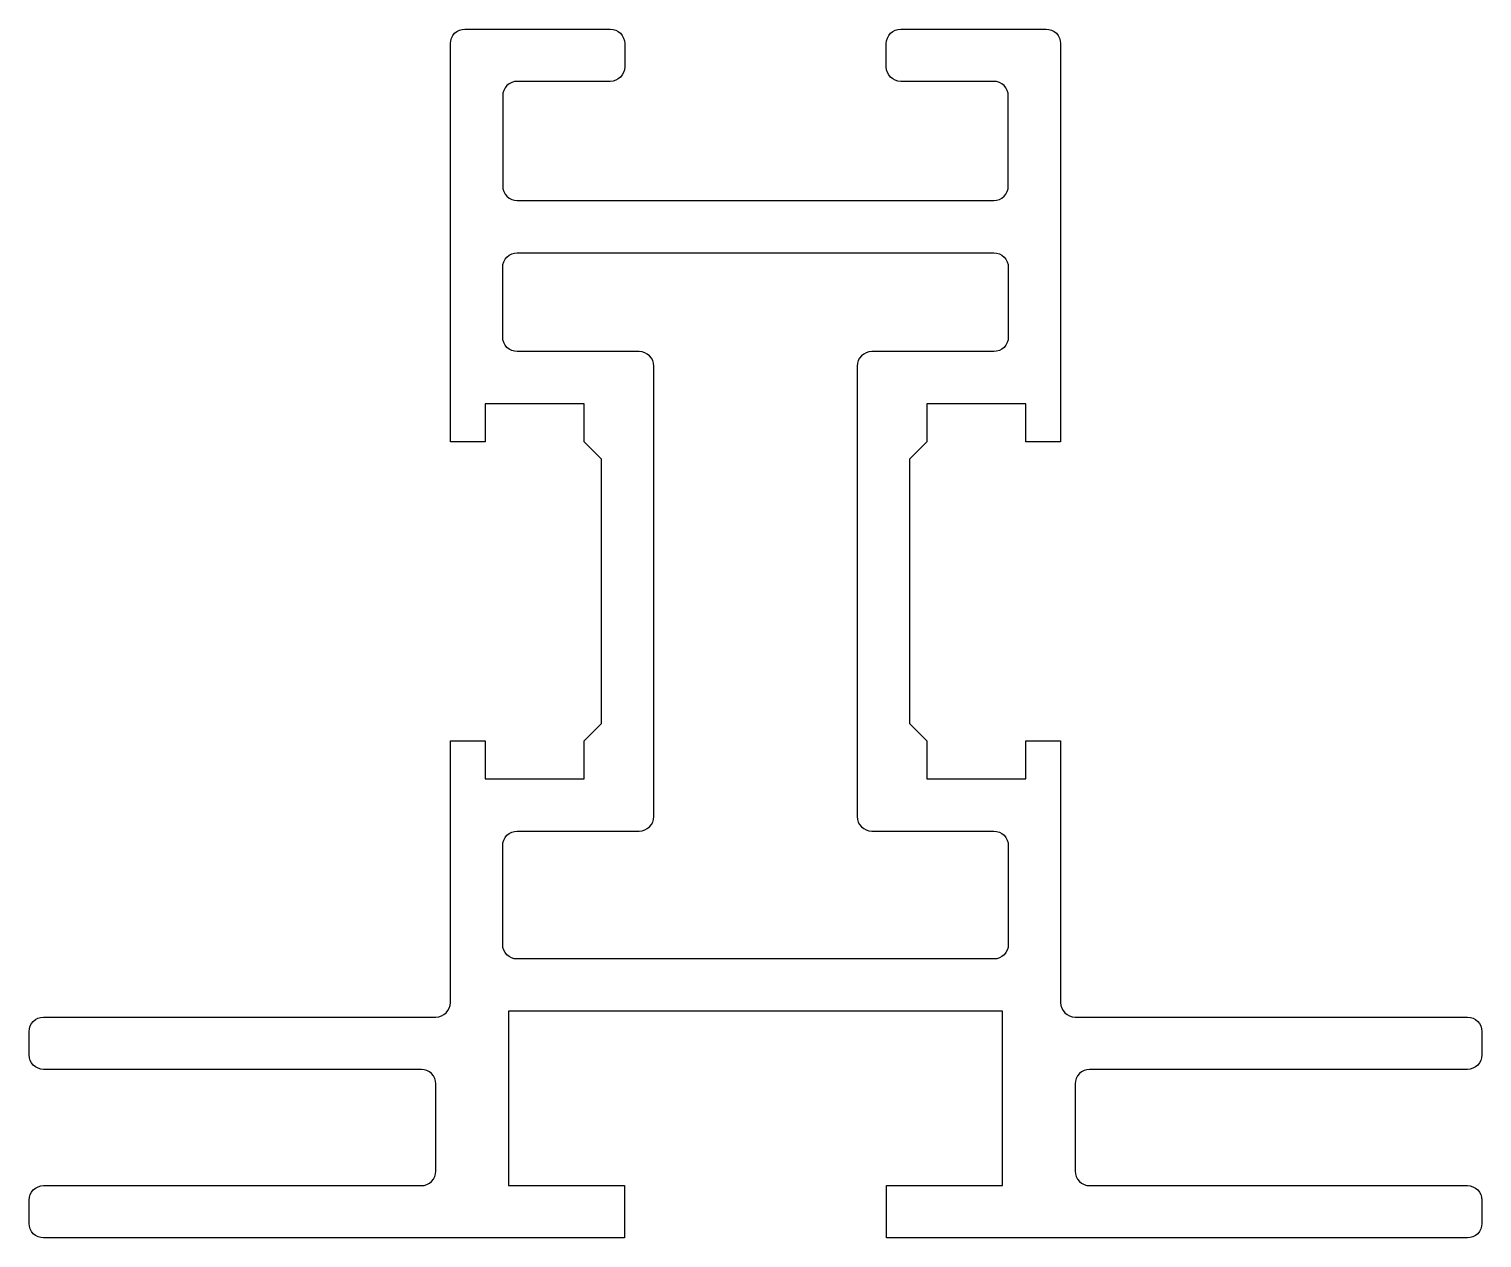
# Model space of a CAD drawing. Extents: x 659.5 to 709.5, y 549.2 to 590.8.
import ezdxf

# ---------------------------------------------------------------- set-up
doc = ezdxf.new("R2010")
doc.units = 0
doc.layers.add('BEMASSUNG', color=255, linetype='CONTINUOUS')

msp = doc.modelspace()

# ---------------------------------------------------------------- linework, layer by layer
at = {"layer": 'BEMASSUNG', "color": 0}
for points in [[(684.471, 584.92), (692.671, 584.92, 0.414214), (693.171, 585.42), (693.171, 588.52, 0.414214), (692.671, 589.02), (689.471, 589.02, -0.414214), (688.971, 589.52), (688.971, 590.32, -0.414214), (689.471, 590.82), (694.471, 590.82, -0.414214), (694.971, 590.32), (694.971, 576.621), (693.771, 576.621), (693.771, 577.921), (690.371, 577.921), (690.371, 576.621), (689.771, 576.021), (689.771, 566.921), (690.371, 566.321), (690.371, 565.021), (693.771, 565.021), (693.771, 566.321), (694.971, 566.321), (694.971, 557.32, 0.414214), (695.471, 556.82), (708.971, 556.82, -0.414212), (709.471, 556.32), (709.471, 555.52, -0.414214), (708.971, 555.02), (695.971, 555.02, 0.414214), (695.471, 554.52), (695.471, 551.52, 0.414214), (695.971, 551.02), (708.971, 551.02, -0.414214), (709.471, 550.52), (709.471, 549.72, -0.414214), (708.971, 549.22), (688.975, 549.22), (688.975, 551.019), (692.971, 551.019), (692.971, 557.019), (684.471, 557.019), (675.971, 557.019), (675.971, 551.019), (679.967, 551.019), (679.967, 549.22), (659.971, 549.22, -0.414214), (659.471, 549.72), (659.471, 550.52, -0.414214), (659.971, 551.02), (672.971, 551.02, 0.414214), (673.471, 551.52), (673.471, 554.52, 0.414214), (672.971, 555.02), (659.971, 555.02, -0.414214), (659.471, 555.52), (659.471, 556.32, -0.414212), (659.971, 556.82), (673.471, 556.82, 0.414214), (673.971, 557.32), (673.971, 566.321), (675.171, 566.321), (675.171, 565.021), (678.571, 565.021), (678.571, 566.321), (679.171, 566.921), (679.171, 576.021), (678.571, 576.621), (678.571, 577.921), (675.171, 577.921), (675.171, 576.621), (673.971, 576.621), (673.971, 590.32, -0.414214), (674.471, 590.82), (679.471, 590.82, -0.414214), (679.971, 590.32), (679.971, 589.52, -0.414214), (679.471, 589.02), (676.271, 589.02, 0.414214), (675.771, 588.52), (675.771, 585.42, 0.414214), (676.271, 584.92)], [(675.771, 559.32), (675.771, 562.721, -0.414215), (676.271, 563.221), (680.471, 563.221, 0.414214), (680.971, 563.721), (680.971, 579.221, 0.414214), (680.471, 579.721), (676.271, 579.721, -0.414214), (675.771, 580.221), (675.771, 582.62, -0.414214), (676.271, 583.12), (684.471, 583.12), (692.671, 583.12, -0.414214), (693.171, 582.62), (693.171, 580.221, -0.414214), (692.671, 579.721), (688.471, 579.721, 0.414214), (687.971, 579.221), (687.971, 563.721, 0.414214), (688.471, 563.221), (692.671, 563.221, -0.414215), (693.171, 562.721), (693.171, 559.32, -0.414212), (692.671, 558.82), (684.471, 558.82), (676.271, 558.82, -0.414212)]]:
    msp.add_lwpolyline(points, format="xyb", close=True, dxfattribs=at)

doc.saveas('drawing.dxf')
